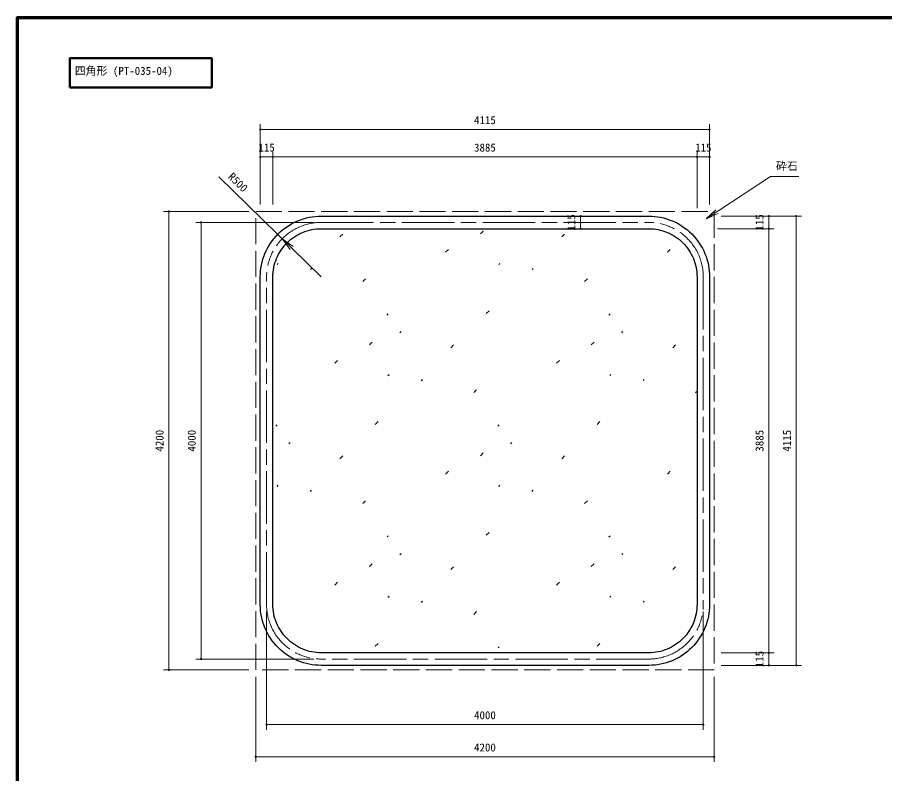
# Model space of a CAD drawing. Units: millimetres on the paper, enlarged 10 times, with parts at other scales. Extents: x 150 to 4050, y 150 to 2820.
# Drawn here: x 150 to 2136, y 1088 to 2820 of the extents above; entities that cross this region are included whole.
import ezdxf
from ezdxf.enums import TextEntityAlignment as Align

# ---------------------------------------------------------------- set-up
doc = ezdxf.new("R2010")
doc.units = ezdxf.units.MM
doc.header["$LTSCALE"] = 10
doc.linetypes.add('CHAIN', pattern=[18.5, 12, -1.5, 3.5, -1.5])
doc.linetypes.add('DASHED', pattern=[7.5, 6, -1.5])
for name, color, linetype, lineweight in [('D-BMK', 2, 'CHAIN', 13), ('D-STR-DIM\u3000寸法線、寸法値', 7, 'Continuous', 13), ('D-STR-HTXT\u3000旗上げ', 7, 'Continuous', 13), ('D-STR\u3000構造物外形線', 1, 'Continuous', 25), ('D-TTL', 7, 'Continuous', 70), ('D-TTL-FRAM\u3000タイトル枠、凡例図枠', 2, 'Continuous', 50)]:
    doc.layers.add(name, color=color, linetype=linetype, lineweight=lineweight)
doc.layers.add('D-TTL-TXT\u3000文字列', color=7, linetype='Continuous')
doc.styles.add('ＭＳ ゴシック', font='')
doc.styles.get('ＭＳ ゴシック').set_extended_font_data('MS Gothic')

# ---------------------------------------------------------------- blocks, each defined once
blk = doc.blocks.new('filled_dot')
at = {"color": 0, "linetype": 'Continuous', "lineweight": -2, "const_width": 1.25}
blk.add_lwpolyline([(-0.625, 0, 1), (0.625, 0, 1)], format="xyb", close=True, dxfattribs=at)
blk = doc.blocks.new('open_arrow')
at = {"color": 0, "linetype": 'Continuous', "lineweight": -2}
blk.add_lwpolyline([(7.5, 1.25), (0, 0), (7.5, -1.25)], dxfattribs=at)

msp = doc.modelspace()

# ---------------------------------------------------------------- linework, layer by layer
at = {"layer": 'D-BMK'}
for p, q in [((845.71, 2350.36), (1595.71, 2350.36)), ((720.71, 1475.36), (720.71, 2225.36)), ((1720.71, 2225.36), (1720.71, 1475.36)), ((1595.71, 1350.36), (845.71, 1350.36))]:
    msp.add_line(p, q, dxfattribs=at)
for centre, start, end in [((845.71, 2225.36), 90, 180), ((1595.71, 2225.36), 0, 90), ((845.71, 1475.36), 180, 270), ((1595.71, 1475.36), 270, 0)]:
    msp.add_arc(centre, 125, start, end, dxfattribs=at)
at = {"layer": 'D-STR-DIM\u3000寸法線、寸法値'}
for p, q in [((706.34, 2391.36), (706.34, 2575.17)), ((1735.09, 2563.17), (706.34, 2563.17)), ((1735.09, 2391.36), (1735.09, 2575.17)), ((706.34, 2391.36), (706.34, 2512.36)), ((735.09, 2391.36), (735.09, 2512.36)), ((735.09, 2391.36), (735.09, 2512.36)), ((1706.34, 2382.96), (1706.34, 2512.36)), ((1706.34, 2398.86), (1706.34, 2512.36)), ((1735.09, 2391.36), (1735.09, 2512.36)), ((735.09, 2500.36), (706.34, 2500.36)), ((1706.34, 2500.36), (735.09, 2500.36)), ((1735.09, 2500.36), (1706.34, 2500.36)), ((845.71, 2225.36), (611.71, 2454.91)), ((679.71, 2375.36), (484.99, 2375.36)), ((496.99, 1325.36), (496.99, 2375.36)), ((1437.99, 2364.73), (1451.8, 2364.73)), ((1439.8, 2364.73), (1439.8, 2335.98)), ((1761.71, 2364.73), (1882.71, 2364.73)), ((1761.71, 2364.73), (1945.52, 2364.73)), ((1870.71, 2364.73), (1870.71, 2335.98)), ((1933.52, 2364.73), (1933.52, 1335.98)), ((829.71, 2350.36), (558.71, 2350.36)), ((570.71, 1350.36), (570.71, 2350.36)), ((1437.99, 2335.98), (1451.8, 2335.98)), ((1753.32, 2335.98), (1882.71, 2335.98)), ((1769.22, 2335.98), (1882.71, 2335.98)), ((1870.71, 2335.98), (1870.71, 1364.73)), ((720.71, 1459.36), (720.71, 1188.36)), ((1720.71, 1459.36), (1720.71, 1188.36)), ((1761.71, 1364.73), (1882.71, 1364.73)), ((1761.71, 1364.73), (1882.71, 1364.73)), ((1870.71, 1364.73), (1870.71, 1335.98)), ((829.71, 1350.36), (558.71, 1350.36)), ((1761.71, 1335.98), (1882.71, 1335.98)), ((1761.71, 1335.98), (1945.52, 1335.98)), ((679.71, 1325.36), (484.99, 1325.36)), ((695.71, 1309.36), (695.71, 1114.64)), ((1745.71, 1309.36), (1745.71, 1114.64)), ((720.71, 1200.36), (1720.71, 1200.36)), ((695.71, 1126.64), (1745.71, 1126.64))]:
    msp.add_line(p, q, dxfattribs=at)
at = {"layer": 'D-STR-HTXT\u3000旗上げ'}
msp.add_lwpolyline([(1727.04, 2358.41), (1874.25, 2455.73), (1878.25, 2455.73), (1939.67, 2455.73), (1908.96, 2455.73)], dxfattribs=at)
at = {"layer": 'D-STR\u3000構造物外形線'}
for p, q in [((888.7, 2317.29), (895.05, 2323.64)), ((1210.18, 2324.14), (1216.53, 2330.49)), ((1396.7, 2317.29), (1403.05, 2323.64)), ((1130.7, 2281.96), (1137.05, 2288.31)), ((1638.7, 2281.96), (1645.05, 2288.31)), ((744.57, 2253.77), (747.11, 2256.31)), ((820.93, 2242.38), (823.47, 2244.92)), ((1252.57, 2253.77), (1255.11, 2256.31)), ((1328.93, 2242.38), (1331.47, 2244.92)), ((940.99, 2214.67), (947.34, 2221.02)), ((1448.99, 2214.67), (1455.34, 2221.02)), ((1223.69, 2141.89), (1230.04, 2148.24)), ((996.63, 2138.08), (999.17, 2140.62)), ((1504.63, 2138.08), (1507.17, 2140.62)), ((1026.01, 2097.65), (1028.55, 2100.19)), ((1534.01, 2097.65), (1536.55, 2100.19)), ((956.18, 2070.14), (962.53, 2076.49)), ((1142.7, 2063.29), (1149.05, 2069.64)), ((1464.18, 2070.14), (1470.53, 2076.49)), ((1650.7, 2063.29), (1657.05, 2069.64)), ((876.7, 2027.96), (883.05, 2034.31)), ((1384.7, 2027.96), (1391.05, 2034.31)), ((998.57, 1999.77), (1001.11, 2002.31)), ((1074.93, 1988.38), (1077.47, 1990.92)), ((1506.57, 1999.77), (1509.11, 2002.31)), ((1582.93, 1988.38), (1585.47, 1990.92)), ((1194.99, 1960.67), (1201.34, 1967.02)), ((1702.99, 1960.67), (1706.34, 1964.01)), ((969.69, 1887.89), (976.04, 1894.24)), ((1477.69, 1887.89), (1484.04, 1894.24)), ((742.63, 1884.08), (745.17, 1886.62)), ((1250.63, 1884.08), (1253.17, 1886.62)), ((772.01, 1843.65), (774.55, 1846.19)), ((1280.01, 1843.65), (1282.55, 1846.19)), ((888.7, 1809.29), (895.05, 1815.64)), ((1210.18, 1816.14), (1216.53, 1822.49)), ((1396.7, 1809.29), (1403.05, 1815.64)), ((1130.7, 1773.96), (1137.05, 1780.31)), ((1638.7, 1773.96), (1645.05, 1780.31)), ((744.57, 1745.77), (747.11, 1748.31)), ((1252.57, 1745.77), (1255.11, 1748.31)), ((820.93, 1734.38), (823.47, 1736.92)), ((1328.93, 1734.38), (1331.47, 1736.92)), ((940.99, 1706.67), (947.34, 1713.02)), ((1448.99, 1706.67), (1455.34, 1713.02)), ((996.63, 1630.08), (999.17, 1632.62)), ((1223.69, 1633.89), (1230.04, 1640.24)), ((1504.63, 1630.08), (1507.17, 1632.62)), ((1026.01, 1589.65), (1028.55, 1592.19)), ((1534.01, 1589.65), (1536.55, 1592.19)), ((956.18, 1562.14), (962.53, 1568.49)), ((1142.7, 1555.29), (1149.05, 1561.64)), ((1464.18, 1562.14), (1470.53, 1568.49)), ((1650.7, 1555.29), (1657.05, 1561.64)), ((876.7, 1519.96), (883.05, 1526.31)), ((1384.7, 1519.96), (1391.05, 1526.31)), ((998.57, 1491.77), (1001.11, 1494.31)), ((1506.57, 1491.77), (1509.11, 1494.31)), ((1074.93, 1480.38), (1077.47, 1482.92)), ((1582.93, 1480.38), (1585.47, 1482.92)), ((1194.99, 1452.67), (1201.34, 1459.02)), ((1702.99, 1452.67), (1704.23, 1453.9)), ((969.69, 1379.89), (976.04, 1386.24)), ((1250.63, 1376.08), (1253.17, 1378.62)), ((1477.69, 1379.89), (1484.04, 1386.24))]:
    msp.add_line(p, q, dxfattribs=at)
at = {"layer": 'D-STR\u3000構造物外形線', "linetype": 'DASHED', "lineweight": 13}
msp.add_lwpolyline([(695.71, 2375.36), (1745.71, 2375.36), (1745.71, 1325.36), (695.71, 1325.36)], close=True, dxfattribs=at)
at = {"layer": 'D-STR\u3000構造物外形線'}
for points in [[(706.34, 1850.36), (706.34, 2225.53), (706.5, 2232.2), (707, 2239.02), (707.84, 2245.81), (709.01, 2252.55), (710.51, 2259.22), (712.33, 2265.82), (714.48, 2272.31), (716.94, 2278.7), (719.71, 2284.95), (722.79, 2291.06), (726.16, 2297.01), (729.82, 2302.79), (733.76, 2308.39), (737.97, 2313.78), (742.44, 2318.96), (747.16, 2323.91), (752.11, 2328.63), (757.29, 2333.1), (762.68, 2337.31), (768.28, 2341.25), (774.06, 2344.91), (780.01, 2348.28), (786.12, 2351.35), (792.37, 2354.13), (798.76, 2356.59), (805.25, 2358.74), (811.85, 2360.56), (818.52, 2362.06), (825.26, 2363.23), (832.05, 2364.07), (838.87, 2364.57), (845.54, 2364.73), (1220.71, 2364.73), (1595.89, 2364.73), (1602.55, 2364.57), (1609.37, 2364.07), (1616.16, 2363.23), (1622.9, 2362.06), (1629.58, 2360.56), (1636.17, 2358.74), (1642.67, 2356.59), (1649.05, 2354.13), (1655.3, 2351.35), (1661.42, 2348.28), (1667.37, 2344.91), (1673.15, 2341.25), (1678.74, 2337.31), (1684.13, 2333.1), (1689.31, 2328.63), (1694.27, 2323.91), (1698.99, 2318.96), (1703.45, 2313.78), (1707.66, 2308.39), (1711.6, 2302.79), (1715.26, 2297.01), (1718.63, 2291.06), (1721.71, 2284.95), (1724.48, 2278.7), (1726.94, 2272.31), (1729.09, 2265.82), (1730.91, 2259.22), (1732.41, 2252.55), (1733.58, 2245.81), (1734.42, 2239.02), (1734.92, 2232.2), (1735.09, 2225.53), (1735.09, 1850.36), (1735.09, 1475.18), (1734.92, 1468.52), (1734.42, 1461.7), (1733.58, 1454.91), (1732.41, 1448.17), (1730.91, 1441.49), (1729.09, 1434.9), (1726.94, 1428.4), (1724.48, 1422.02), (1721.71, 1415.76), (1718.63, 1409.65), (1715.26, 1403.7), (1711.6, 1397.92), (1707.66, 1392.33), (1703.45, 1386.94), (1698.99, 1381.76), (1694.27, 1376.8), (1689.31, 1372.08), (1684.13, 1367.62), (1678.74, 1363.41), (1673.15, 1359.47), (1667.37, 1355.81), (1661.42, 1352.44), (1655.3, 1349.36), (1649.05, 1346.59), (1642.67, 1344.13), (1636.17, 1341.98), (1629.58, 1340.16), (1622.9, 1338.66), (1616.16, 1337.49), (1609.37, 1336.65), (1602.55, 1336.15), (1595.89, 1335.98), (1220.71, 1335.98), (845.54, 1335.98), (838.87, 1336.15), (832.05, 1336.65), (825.26, 1337.49), (818.52, 1338.66), (811.85, 1340.16), (805.25, 1341.98), (798.76, 1344.13), (792.37, 1346.59), (786.12, 1349.36), (780.01, 1352.44), (774.06, 1355.81), (768.28, 1359.47), (762.68, 1363.41), (757.29, 1367.62), (752.11, 1372.08), (747.16, 1376.8), (742.44, 1381.76), (737.97, 1386.94), (733.76, 1392.33), (729.82, 1397.92), (726.16, 1403.7), (722.79, 1409.65), (719.71, 1415.76), (716.94, 1422.02), (714.48, 1428.4), (712.33, 1434.9), (710.51, 1441.49), (709.01, 1448.17), (707.84, 1454.91), (707, 1461.7), (706.5, 1468.52), (706.34, 1475.18)], [(735.09, 1850.36), (735.09, 2225.18), (735.22, 2230.79), (735.62, 2236.2), (736.29, 2241.59), (737.22, 2246.94), (738.41, 2252.24), (739.85, 2257.47), (741.56, 2262.62), (743.51, 2267.69), (745.71, 2272.65), (748.15, 2277.5), (750.83, 2282.23), (753.73, 2286.81), (756.86, 2291.25), (760.2, 2295.53), (763.75, 2299.65), (767.49, 2303.58), (771.42, 2307.32), (775.54, 2310.87), (779.82, 2314.21), (784.25, 2317.34), (788.84, 2320.24), (793.57, 2322.92), (798.42, 2325.36), (803.38, 2327.56), (808.45, 2329.51), (813.6, 2331.21), (818.83, 2332.66), (824.13, 2333.85), (829.48, 2334.78), (834.87, 2335.45), (840.28, 2335.84), (845.89, 2335.98), (1220.71, 2335.98), (1595.54, 2335.98), (1601.14, 2335.84), (1606.55, 2335.45), (1611.94, 2334.78), (1617.29, 2333.85), (1622.59, 2332.66), (1627.82, 2331.21), (1632.98, 2329.51), (1638.04, 2327.56), (1643.01, 2325.36), (1647.86, 2322.92), (1652.58, 2320.24), (1657.17, 2317.34), (1661.61, 2314.21), (1665.89, 2310.87), (1670, 2307.32), (1673.93, 2303.58), (1677.68, 2299.65), (1681.22, 2295.53), (1684.56, 2291.25), (1687.69, 2286.81), (1690.59, 2282.23), (1693.27, 2277.5), (1695.71, 2272.65), (1697.91, 2267.69), (1699.87, 2262.62), (1701.57, 2257.47), (1703.02, 2252.24), (1704.21, 2246.94), (1705.14, 2241.59), (1705.8, 2236.2), (1706.2, 2230.79), (1706.34, 2225.18), (1706.34, 1850.36), (1706.34, 1475.53), (1706.2, 1469.93), (1705.8, 1464.51), (1705.14, 1459.13), (1704.21, 1453.78), (1703.02, 1448.48), (1701.57, 1443.25), (1699.87, 1438.09), (1697.91, 1433.02), (1695.71, 1428.06), (1693.27, 1423.21), (1690.59, 1418.49), (1687.69, 1413.9), (1684.56, 1409.46), (1681.22, 1405.18), (1677.68, 1401.07), (1673.93, 1397.14), (1670, 1393.39), (1665.89, 1389.85), (1661.61, 1386.51), (1657.17, 1383.38), (1652.58, 1380.47), (1647.86, 1377.8), (1643.01, 1375.36), (1638.04, 1373.16), (1632.98, 1371.2), (1627.82, 1369.5), (1622.59, 1368.05), (1617.29, 1366.86), (1611.94, 1365.93), (1606.55, 1365.27), (1601.14, 1364.87), (1595.54, 1364.73), (1220.71, 1364.73), (845.89, 1364.73), (840.28, 1364.87), (834.87, 1365.27), (829.48, 1365.93), (824.13, 1366.86), (818.83, 1368.05), (813.6, 1369.5), (808.45, 1371.2), (803.38, 1373.16), (798.42, 1375.36), (793.57, 1377.8), (788.84, 1380.47), (784.25, 1383.38), (779.82, 1386.51), (775.54, 1389.85), (771.42, 1393.39), (767.49, 1397.14), (763.75, 1401.07), (760.2, 1405.18), (756.86, 1409.46), (753.73, 1413.9), (750.83, 1418.49), (748.15, 1423.21), (745.71, 1428.06), (743.51, 1433.02), (741.56, 1438.09), (739.85, 1443.25), (738.41, 1448.48), (737.22, 1453.78), (736.29, 1459.13), (735.62, 1464.51), (735.22, 1469.93), (735.09, 1475.53)]]:
    msp.add_lwpolyline(points, close=True, dxfattribs=at)
at = {"layer": 'D-TTL'}
msp.add_lwpolyline([(150, 150), (150, 2820), (4050, 2820), (4050, 150)], close=True, dxfattribs=at)
at = {"layer": 'D-TTL-FRAM\u3000タイトル枠、凡例図枠'}
msp.add_lwpolyline([(269.97, 2659.65), (594.97, 2659.65), (594.97, 2726.32), (269.97, 2726.32)], close=True, dxfattribs=at)

# ---------------------------------------------------------------- block references
at = {"layer": 'D-STR-DIM\u3000寸法線、寸法値', "xscale": 2, "yscale": 2}
for p in [(706.34, 2563.17), (706.34, 2500.36), (735.09, 2500.36), (1706.34, 2500.36), (720.71, 1200.36), (695.71, 1126.64)]:
    msp.add_blockref('filled_dot', p, dxfattribs=at)
at = {"layer": 'D-STR-DIM\u3000寸法線、寸法値'}
for name, p, xscale, yscale, rotation in [('filled_dot', (1735.09, 2563.17), 2, 2, 180), ('filled_dot', (735.09, 2500.36), 2, 2, 180), ('filled_dot', (1706.34, 2500.36), 2, 2, 180), ('filled_dot', (1735.09, 2500.36), 2, 2, 180), ('filled_dot', (496.99, 2375.36), 2, 2, 270), ('filled_dot', (1439.8, 2364.73), 2, 2, 270), ('filled_dot', (1870.71, 2364.73), 2, 2, 270), ('filled_dot', (1933.52, 2364.73), 2, 2, 270), ('filled_dot', (570.71, 2350.36), 2, 2, 270), ('filled_dot', (1439.8, 2335.98), 2, 2, 90), ('filled_dot', (1870.71, 2335.98), 2, 2, 270), ('filled_dot', (1870.71, 2335.98), 2, 2, 90), ('open_arrow', (756.48, 2312.89), 4, 4, 315.6), ('filled_dot', (570.71, 1350.36), 2, 2, 90), ('filled_dot', (1870.71, 1364.73), 2, 2, 270), ('filled_dot', (1870.71, 1364.73), 2, 2, 90), ('filled_dot', (1870.71, 1335.98), 2, 2, 90), ('filled_dot', (1933.52, 1335.98), 2, 2, 90), ('filled_dot', (496.99, 1325.36), 2, 2, 90), ('filled_dot', (1720.71, 1200.36), 2, 2, 180), ('filled_dot', (1745.71, 1126.64), 2, 2, 180)]:
    msp.add_blockref(name, p, dxfattribs=dict(at, xscale=xscale, yscale=yscale, rotation=rotation))
at = {"layer": 'D-STR-HTXT\u3000旗上げ', "xscale": 4, "yscale": 4, "rotation": 33.5}
msp.add_blockref('open_arrow', (1727.04, 2358.41), dxfattribs=at)

# ---------------------------------------------------------------- texts
at = {"layer": 'D-STR-DIM\u3000寸法線、寸法値', "style": 'ＭＳ ゴシック'}
for s, p in [('4115', (1220.71, 2584.54)), ('115', (720.71, 2521.73)), ('3885', (1220.71, 2521.73)), ('115', (1720.71, 2521.73)), ('4000', (1220.71, 1221.73)), ('4200', (1220.71, 1148.01))]:
    msp.add_text(s, height=18.33, dxfattribs=at).set_placement(p, align=Align.MIDDLE_CENTER)
for s, rotation, p in [('R500', 315.55, (655.21, 2442.18)), ('115', 90, (1418.42, 2350.36)), ('115', 90, (1849.33, 2350.36)), ('4200', 90, (475.61, 1850.36)), ('4000', 90, (549.33, 1850.36)), ('3885', 90, (1849.33, 1850.36)), ('4115', 90, (1912.14, 1850.36)), ('115', 90, (1849.33, 1350.36))]:
    msp.add_text(s, height=18.33, rotation=rotation, dxfattribs=at).set_placement(p, align=Align.MIDDLE_CENTER)
at = {"layer": 'D-STR-HTXT\u3000旗上げ', "style": 'ＭＳ ゴシック'}
msp.add_text('砕石', height=18.33, dxfattribs=at).set_placement((1887.12, 2464.61), align=Align.BOTTOM_LEFT)
at = {"layer": 'D-TTL-TXT\u3000文字列', "style": 'ＭＳ ゴシック'}
msp.add_text('四角形 (PT-035-04)', height=18.33, dxfattribs=at).set_placement((281.38, 2682.8), align=Align.BOTTOM_LEFT)

doc.saveas('drawing.dxf')
